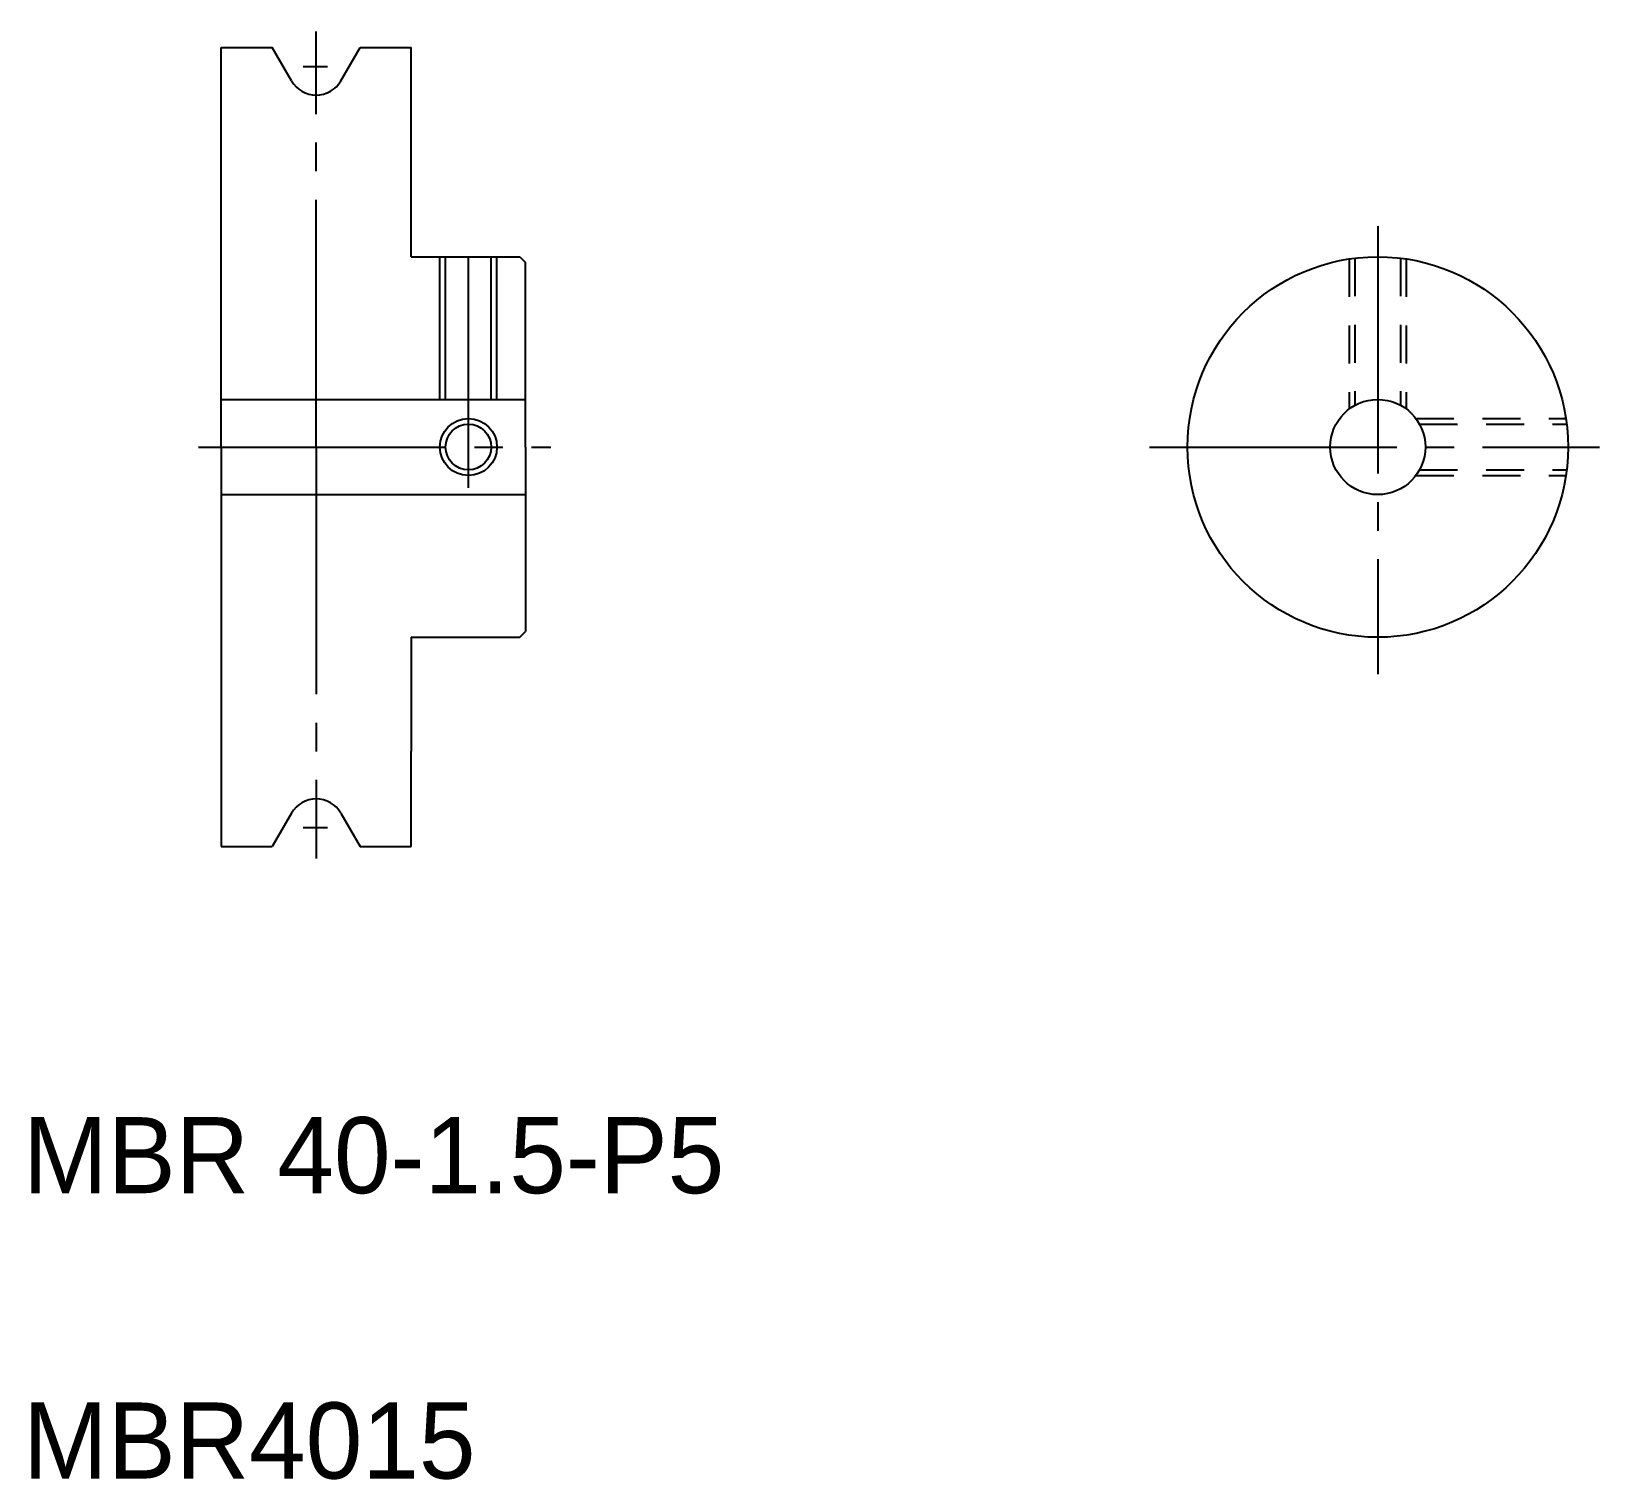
# Model space of a CAD drawing. Extents: x 125.2 to 207.6, y 50.9 to 127.1.
import ezdxf

# ---------------------------------------------------------------- set-up
doc = ezdxf.new("R2010")
doc.units = 0
doc.linetypes.add('CENTER', pattern=[17.5, 13, -1.5, 1.5, -1.5])
doc.linetypes.add('DASHED', pattern=[3.5, 2, -1.5])
doc.layers.get('0').update_dxf_attribs({"linetype": 'CONTINUOUS'})
doc.layers.add('CENTER', color=1, linetype='CENTER')

msp = doc.modelspace()

# ---------------------------------------------------------------- linework, layer by layer
at = {"color": 7, "linetype": 'CONTINUOUS'}
for p, q in [((135.125, 105.23), (135.125, 126.23)), ((135.125, 126.23), (137.816, 126.23)), ((138.826, 124.48), (137.816, 126.23)), ((141.424, 124.48), (142.434, 126.23)), ((142.434, 126.23), (145.125, 126.23)), ((145.125, 115.23), (145.125, 126.23)), ((145.125, 115.23), (150.825, 115.23)), ((146.925, 107.73), (146.925, 115.23)), ((149.325, 107.73), (149.325, 115.23)), ((150.825, 115.23), (151.125, 114.93)), ((151.125, 105.23), (151.125, 114.93)), ((135.125, 107.73), (151.125, 107.73)), ((135.125, 105.23), (135.125, 89.23)), ((151.125, 105.23), (151.125, 95.53)), ((135.125, 102.73), (151.125, 102.73)), ((135.125, 101.23), (135.125, 101.23)), ((135.125, 97.23), (135.125, 97.23)), ((145.125, 95.23), (150.825, 95.23)), ((145.125, 95.23), (145.125, 89.23)), ((150.825, 95.23), (151.125, 95.53)), ((135.125, 89.23), (135.125, 84.23)), ((145.125, 84.23), (145.125, 89.23)), ((138.826, 85.98), (137.816, 84.23)), ((141.424, 85.98), (142.434, 84.23)), ((135.125, 84.23), (137.816, 84.23)), ((142.434, 84.23), (145.125, 84.23))]:
    msp.add_line(p, q, dxfattribs=at)
at = {"color": 3, "linetype": 'CONTINUOUS'}
for p, q in [((146.625, 107.73), (146.625, 115.23)), ((149.625, 107.73), (149.625, 115.23))]:
    msp.add_line(p, q, dxfattribs=at)
at = {"color": 3, "linetype": 'DASHED'}
for p, q in [((194.428, 115.117), (194.428, 107.23)), ((194.728, 115.158), (194.728, 107.423)), ((197.128, 115.158), (197.128, 107.423)), ((197.428, 115.117), (197.428, 107.23)), ((197.928, 106.73), (205.815, 106.73)), ((198.121, 106.43), (205.856, 106.43)), ((198.121, 104.03), (205.856, 104.03)), ((197.928, 103.73), (205.815, 103.73))]:
    msp.add_line(p, q, dxfattribs=at)
at = {"color": 7, "linetype": 'CONTINUOUS'}
for centre, radius in [((195.928, 105.23), 10), ((195.928, 105.23), 2.5), ((148.125, 105.23), 1.2)]:
    msp.add_circle(centre, radius, dxfattribs=at)
at = {"color": 3, "linetype": 'CONTINUOUS'}
msp.add_circle((148.125, 105.23), 1.5, dxfattribs=at)
at = {"color": 7, "linetype": 'CONTINUOUS'}
for centre, start, end in [((140.125, 125.23), 210, 330), ((140.125, 85.23), 30, 150)]:
    msp.add_arc(centre, 1.5, start, end, dxfattribs=at)
at = {"layer": 'CENTER', "color": 1, "linetype": 'CENTER'}
for p, q in [((140.125, 105.23), (140.125, 127.081)), ((139.438, 125.23), (140.711, 125.23)), ((195.928, 116.832), (195.928, 93.295)), ((148.125, 103.092), (148.125, 115.23)), ((133.939, 105.23), (152.451, 105.23)), ((140.125, 105.23), (140.125, 83.592)), ((183.936, 105.23), (207.59, 105.23)), ((139.438, 85.23), (140.711, 85.23))]:
    msp.add_line(p, q, dxfattribs=at)

# ---------------------------------------------------------------- texts
at = {"color": 7, "linetype": 'CONTINUOUS'}
for s, p in [('MBR 40-1.5-P5', (124.713, 66.003)), ('MBR4015', (124.713, 51.003))]:
    msp.add_text(s, height=4, dxfattribs=at).set_placement(p)

doc.saveas('drawing.dxf')
